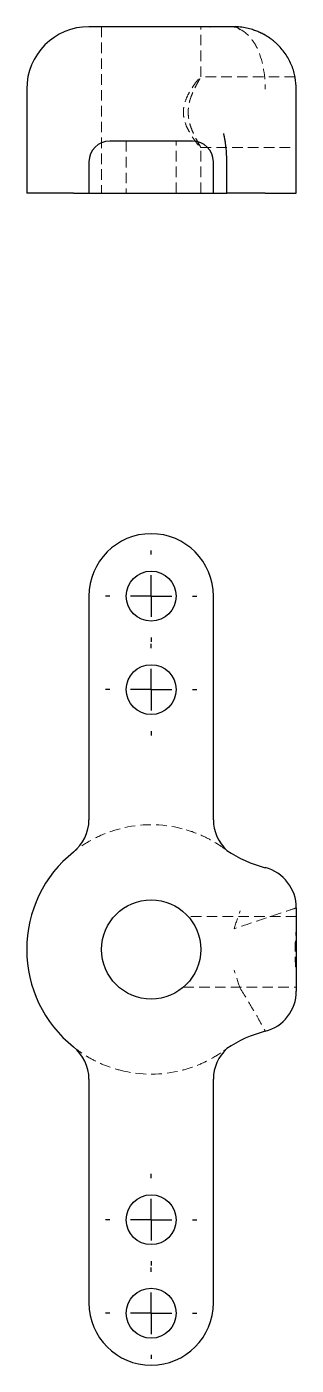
# Model space of a CAD drawing. Header units: millimetres. Extents: x 67 to 233, y 7 to 168.
# Drawn here: x 66.7 to 99.2, y 7 to 168 of the extents above.
import ezdxf

# ---------------------------------------------------------------- set-up
doc = ezdxf.new("R2010")
doc.units = ezdxf.units.MM
doc.linetypes.add('HIDDEN', pattern=[1.905, 1.27, -0.635])
doc.layers.add('10', color=7, linetype='Continuous')

# ---------------------------------------------------------------- blocks, each defined once
blk = doc.blocks.new('SW_CENTERMARKSYMBOL_0')
at = {"layer": '10', "color": 0}
for p, q in [((0, 5), (0, 5.5)), ((0, 0), (0, 2.5)), ((-5, 0), (-5.5, 0)), ((0, 0), (-2.5, 0)), ((0, 0), (0, -2.5)), ((0, 0), (2.5, 0)), ((5, 0), (5.5, 0)), ((0, -5), (0, -5.5))]:
    blk.add_line(p, q, dxfattribs=at)
blk = doc.blocks.new('SW_CENTERMARKSYMBOL_1')
at = {"layer": '10', "color": 0}
for p, q in [((0, 5), (0, 5.5)), ((0, 0), (0, 2.5)), ((-5, 0), (-5.5, 0)), ((0, 0), (-2.5, 0)), ((0, 0), (0, -2.5)), ((0, 0), (2.5, 0)), ((5, 0), (5.5, 0)), ((0, -5), (0, -5.5))]:
    blk.add_line(p, q, dxfattribs=at)
blk = doc.blocks.new('SW_CENTERMARKSYMBOL_2')
at = {"layer": '10', "color": 0}
for p, q in [((0, 5), (0, 5.5)), ((0, 0), (0, 2.5)), ((-5, 0), (-5.5, 0)), ((0, 0), (-2.5, 0)), ((0, 0), (0, -2.5)), ((0, 0), (2.5, 0)), ((5, 0), (5.5, 0)), ((0, -5), (0, -5.5))]:
    blk.add_line(p, q, dxfattribs=at)
blk = doc.blocks.new('SW_CENTERMARKSYMBOL_3')
at = {"layer": '10', "color": 0}
for p, q in [((0, 5), (0, 5.5)), ((0, 0), (0, 2.5)), ((-5, 0), (-5.5, 0)), ((0, 0), (-2.5, 0)), ((0, 0), (0, -2.5)), ((0, 0), (2.5, 0)), ((5, 0), (5.5, 0)), ((0, -5), (0, -5.5))]:
    blk.add_line(p, q, dxfattribs=at)

msp = doc.modelspace()

# ---------------------------------------------------------------- linework, layer by layer
at = {"color": 7, "linetype": 'Continuous', "lineweight": 25}
for p, q in [((88.76, 167.97), (74.19, 167.97)), ((88.76, 167.97), (88.81, 167.95)), ((91.69, 167.97), (88.76, 167.97)), ((66.69, 160.47), (66.69, 147.97)), ((99.19, 147.97), (99.19, 160.47)), ((86.69, 154.22), (76.69, 154.22)), ((74.19, 151.72), (74.19, 147.97)), ((89.19, 147.97), (89.19, 151.72)), ((90.82, 147.97), (90.82, 151.72)), ((72.31, 147.97), (66.69, 147.97)), ((72.31, 147.97), (74.19, 147.97)), ((74.19, 147.97), (89.19, 147.97)), ((89.19, 147.97), (90.82, 147.97)), ((95.44, 147.97), (90.82, 147.97)), ((95.44, 147.97), (99.19, 147.97)), ((74.19, 99.5), (74.19, 72.61)), ((89.19, 72.61), (89.19, 99.5)), ((99.19, 62), (99.19, 52)), ((74.19, 41.39), (74.19, 14.5)), ((89.19, 14.5), (89.19, 41.39))]:
    msp.add_line(p, q, dxfattribs=at)
at = {"color": 7, "linetype": 'HIDDEN', "lineweight": 18}
for p, q in [((75.71, 167.97), (75.71, 147.97)), ((87.66, 161.93), (87.66, 167.97)), ((99.04, 161.94), (87.65, 161.94)), ((78.69, 154.22), (78.69, 147.97)), ((84.69, 147.97), (84.69, 154.22)), ((87.65, 153.44), (99.19, 153.44)), ((87.66, 147.97), (87.66, 153.45)), ((99.19, 60.97), (86.16, 60.97)), ((85.58, 52.47), (99.19, 52.47))]:
    msp.add_line(p, q, dxfattribs=at)
at = {"color": 7, "linetype": 'Continuous', "lineweight": 25}
for centre, radius in [((81.69, 99.5), 3), ((81.69, 88.25), 3), ((81.69, 57), 5.97), ((81.69, 24.5), 3), ((81.69, 13.25), 3)]:
    msp.add_circle(centre, radius, dxfattribs=at)
for centre, radius, start, end in [((74.19, 160.47), 7.5, 90, 180), ((76.69, 151.72), 2.5, 90, 180), ((86.69, 151.72), 2.5, 0, 90), ((81.69, 99.5), 7.5, 0, 180), ((69.19, 72.61), 5, 308.6822, 0), ((94.19, 72.61), 5, 180, 227.6022), ((81.69, 57), 15, 128.6822, 231.3178), ((99.19, 81.36), 15, 236.0554, 255.5092), ((94.19, 62), 5, 0, 75.5092), ((94.19, 52), 5, 284.4908, 0), ((99.19, 32.64), 15, 104.4908, 123.9446), ((69.19, 41.39), 5, 0, 51.3178), ((94.19, 41.39), 5, 132.3978, 180), ((81.69, 14.5), 7.5, 180, 0)]:
    msp.add_arc(centre, radius, start, end, dxfattribs=at)
at = {"color": 7, "linetype": 'HIDDEN', "lineweight": 18}
for start, end in [(75.5225, 104.4775), (255.5225, 284.4775)]:
    msp.add_arc((81.69, 57), 15, start, end, dxfattribs=at)
at = {"color": 7, "linetype": 'Continuous', "lineweight": 25}
for points, knots in [([(95.95, 166.63), (95.78, 166.74), (95.45, 166.95), (94.93, 167.22), (94.41, 167.44), (93.85, 167.65), (93.2, 167.82), (92.43, 167.94), (91.93, 167.96), (91.69, 167.97)], [0, 0, 0, 0, 0.126932, 0.245536, 0.362685, 0.48385, 0.6552, 0.83018, 1, 1, 1, 1]), ([(99.19, 160.47), (99.16, 160.94), (99.11, 161.89), (98.68, 163.3), (97.99, 164.63), (97.26, 165.52), (96.68, 166.07), (96.33, 166.36), (96.08, 166.54), (95.95, 166.64)], [0, 0, 0, 0, 0.192066, 0.39038, 0.595655, 0.808531, 0.867358, 0.931698, 1, 1, 1, 1]), ([(90.82, 151.72), (90.82, 151.82), (90.81, 152.04), (90.8, 152.38), (90.78, 152.72), (90.76, 153.08), (90.72, 153.46), (90.67, 153.87), (90.6, 154.3), (90.54, 154.65), (90.49, 154.92), (90.46, 155.06), (90.44, 155.12), (90.44, 155.14)], [0, 0, 0, 0, 0.093448, 0.190027, 0.289935, 0.393355, 0.500449, 0.622647, 0.750494, 0.875412, 0.937839, 0.982873, 1, 1, 1, 1])]:
    msp.add_open_spline(points, degree=3, knots=knots, dxfattribs=at)
msp.add_open_spline([(91.69, 167.97), (91.93, 167.97), (92.18, 167.85), (92.41, 167.64)], degree=3, dxfattribs=at)
at = {"color": 7, "linetype": 'HIDDEN', "lineweight": 18}
for points, knots in [([(92.41, 167.65), (92.96, 167.38), (93.72, 166.72), (95.04, 164.49), (95.44, 162.25), (95.44, 160.47)], [0, 0, 0, 0, 0.335655, 0.503483, 1.174793, 1.174793, 1.174793, 1.174793]), ([(95.95, 166.64), (95.94, 166.64), (95.8, 166.75), (95.48, 166.94), (94.93, 167.24), (94.43, 167.46), (94.08, 167.57), (93.98, 167.6)], [0, 0, 0, 0, 0.004999, 0.246463, 0.505669, 0.854603, 1, 1, 1, 1]), ([(87.66, 153.45), (87.66, 153.43), (87.64, 153.44), (87.56, 153.52), (87.5, 153.59), (87.34, 153.77), (87.25, 153.89), (87.04, 154.17), (86.92, 154.32), (86.68, 154.67), (86.56, 154.86), (86.31, 155.28), (86.19, 155.5), (85.96, 155.97), (85.85, 156.23), (85.69, 156.76), (85.62, 157.04), (85.58, 157.48), (85.58, 157.62), (85.58, 157.92), (85.59, 158.06), (85.63, 158.34), (85.66, 158.48), (85.73, 158.76), (85.77, 158.89), (85.91, 159.29), (86.01, 159.53), (86.25, 160), (86.37, 160.21), (86.62, 160.61), (86.74, 160.8), (86.98, 161.14), (87.09, 161.29), (87.24, 161.48), (87.29, 161.54), (87.38, 161.65), (87.42, 161.7), (87.53, 161.83), (87.58, 161.89), (87.65, 161.95), (87.67, 161.95), (87.65, 161.89), (87.63, 161.83), (87.56, 161.7), (87.53, 161.65), (87.47, 161.54), (87.43, 161.48), (87.32, 161.27), (87.23, 161.12), (87.04, 160.76), (86.94, 160.57), (86.74, 160.14), (86.64, 159.91), (86.46, 159.43), (86.37, 159.17), (86.27, 158.77), (86.25, 158.63), (86.2, 158.34), (86.18, 158.2), (86.15, 157.77), (86.15, 157.47), (86.2, 157.04), (86.22, 156.9), (86.27, 156.62), (86.3, 156.48), (86.41, 156.08), (86.5, 155.83), (86.69, 155.35), (86.79, 155.13), (86.99, 154.72), (87.09, 154.53), (87.27, 154.18), (87.36, 154.03), (87.5, 153.78), (87.56, 153.67), (87.64, 153.52), (87.66, 153.47), (87.66, 153.45)], [0, 0, 0, 0, 0.03125, 0.03125, 0.0625, 0.0625, 0.09375, 0.09375, 0.125, 0.125, 0.15625, 0.15625, 0.1875, 0.1875, 0.21875, 0.21875, 0.25, 0.25, 0.265625, 0.265625, 0.28125, 0.28125, 0.296875, 0.296875, 0.3125, 0.3125, 0.34375, 0.34375, 0.375, 0.375, 0.40625, 0.40625, 0.4375, 0.4375, 0.453125, 0.453125, 0.46875, 0.46875, 0.5, 0.5, 0.53125, 0.53125, 0.5625, 0.5625, 0.578125, 0.578125, 0.59375, 0.59375, 0.625, 0.625, 0.65625, 0.65625, 0.6875, 0.6875, 0.71875, 0.71875, 0.734375, 0.734375, 0.75, 0.75, 0.78125, 0.78125, 0.796875, 0.796875, 0.8125, 0.8125, 0.84375, 0.84375, 0.875, 0.875, 0.90625, 0.90625, 0.9375, 0.9375, 0.96875, 0.96875, 1, 1, 1, 1]), ([(77.94, 71.52), (77.08, 71.3), (75.41, 70.7), (73.14, 69.4), (72.31, 68.71), (72.31, 68.71)], [0, 0, 0, 0, 0.14209, 0.28418, 0.4973149, 0.4973149, 0.4973149, 0.4973149]), ([(90.44, 69.18), (90.06, 69.45), (89.14, 70.07), (87.35, 70.94), (86.08, 71.36), (85.44, 71.52)], [0, 0, 0, 0, 0.1388019, 0.24537, 0.3519382, 0.3519382, 0.3519382, 0.3519382]), ([(90.82, 68.92), (90.82, 68.92), (90.81, 68.92), (90.8, 68.93), (90.78, 68.94), (90.76, 68.96), (90.72, 68.99), (90.67, 69.02), (90.6, 69.07), (90.54, 69.11), (90.49, 69.15), (90.46, 69.17), (90.44, 69.18), (90.44, 69.18)], [0, 0, 0, 0, 0.093448, 0.190027, 0.289935, 0.393355, 0.500449, 0.622647, 0.750494, 0.875412, 0.937839, 0.982873, 1, 1, 1, 1]), ([(99.19, 62), (99.19, 62), (98.67, 61.83), (96.17, 60.99), (93.37, 60.06), (91.69, 59.5)], [-1.570796, -1.570796, -1.570796, -1.570796, -1.121997, -0.673198, 0, 0, 0, 0]), ([(99.19, 59.93), (99.19, 59.73), (99.18, 59.51), (99.15, 59.03), (99.13, 58.76), (99.09, 58.21), (99.07, 57.92), (99.05, 57.32), (99.04, 57.02), (99.04, 56.57), (99.04, 56.41), (99.05, 56.11), (99.05, 55.96), (99.07, 55.51), (99.09, 55.22), (99.12, 54.81), (99.13, 54.67), (99.15, 54.41), (99.15, 54.28), (99.18, 53.92), (99.19, 53.7), (99.19, 53.5)], [0, 0, 0, 0, 0.125, 0.125, 0.25, 0.25, 0.375, 0.375, 0.5, 0.5, 0.5625, 0.5625, 0.625, 0.625, 0.75, 0.75, 0.8125, 0.8125, 0.875, 0.875, 1, 1, 1, 1]), ([(92.41, 52.33), (92.96, 51.46), (93.72, 50.24), (95.04, 47.96), (95.44, 47.16), (95.44, 47.16)], [0, 0, 0, 0, 0.335655, 0.503483, 1.174793, 1.174793, 1.174793, 1.174793]), ([(72.31, 45.29), (72.31, 45.29), (72.75, 44.92), (74.22, 43.94), (76.03, 43.06), (77.29, 42.64), (77.94, 42.48)], [0, 0, 0, 0, 0.1420909, 0.2841817, 0.3907499, 0.497318, 0.497318, 0.497318, 0.497318]), ([(90.44, 44.82), (90.44, 44.82), (90.46, 44.83), (90.49, 44.85), (90.54, 44.89), (90.6, 44.93), (90.67, 44.98), (90.73, 45.02), (90.78, 45.05), (90.81, 45.08), (90.81, 45.08), (90.82, 45.08)], [0, 0, 0, 0, 0.01715, 0.062161, 0.12459, 0.249511, 0.377314, 0.499564, 0.675982, 0.842514, 1, 1, 1, 1]), ([(85.44, 42.48), (86.08, 42.64), (87.35, 43.06), (89.14, 43.93), (90.06, 44.55), (90.44, 44.82)], [0.1453789, 0.1453789, 0.1453789, 0.1453789, 0.2519464, 0.3585139, 0.4973149, 0.4973149, 0.4973149, 0.4973149])]:
    msp.add_open_spline(points, degree=3, knots=knots, dxfattribs=at)
for points in [[(91.69, 59.5), (91.93, 60.23), (92.18, 60.96), (92.41, 61.66)], [(92.41, 52.34), (92.18, 53.04), (91.93, 53.77), (91.69, 54.5)]]:
    msp.add_open_spline(points, degree=3, dxfattribs=at)

# ---------------------------------------------------------------- block references
at = {"layer": '10'}
for name, p in [('SW_CENTERMARKSYMBOL_0', (81.69, 99.5)), ('SW_CENTERMARKSYMBOL_1', (81.69, 88.25)), ('SW_CENTERMARKSYMBOL_2', (81.69, 24.5)), ('SW_CENTERMARKSYMBOL_3', (81.69, 13.25))]:
    msp.add_blockref(name, p, dxfattribs=at)

doc.saveas('drawing.dxf')
